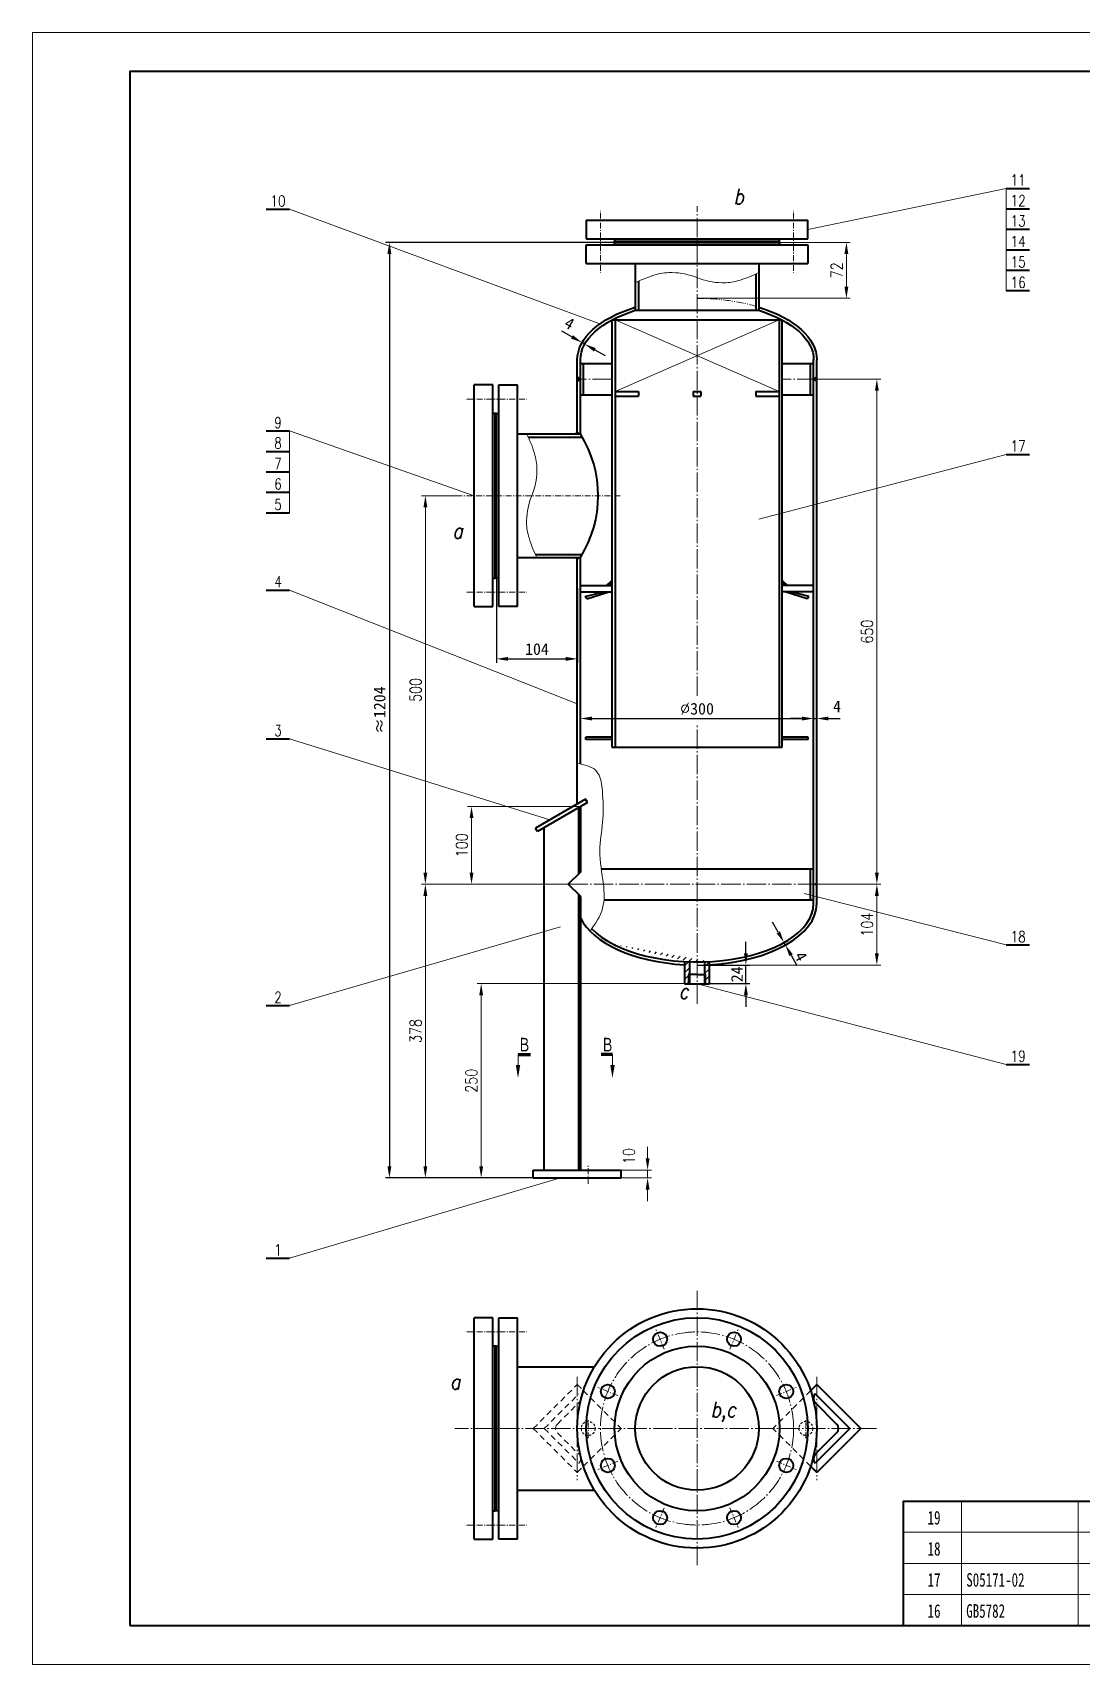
# Model space of a CAD drawing. Extents: x 588 to 14537, y -5563 to 121.
# Drawn here: x 9790 to 11139, y -5563 to -3463 of the extents above; entities that cross this region are included whole.
import ezdxf
from ezdxf.enums import TextEntityAlignment as Align

# ---------------------------------------------------------------- set-up
doc = ezdxf.new("R2010")
doc.units = 0
doc.header["$LTSCALE"] = 10
doc.header["$PDMODE"] = 1
for name, pattern in [('JXX-S', [1.7, 0.9, -0.2, 0.1, -0.2, 0.1, -0.2]), ('XX-L', [1.25, 0.75, -0.5]), ('XX-S', [0.5, 0.3, -0.2]), ('ZXX-L', [3.28, 2.5, -0.3, 0.18, -0.3]), ('ZXX-S', [1.27, 0.75, -0.2, 0.12, -0.2])]:
    doc.linetypes.add(name, pattern=pattern)
doc.layers.get('Defpoints').update_dxf_attribs({"linetype": 'CONTINUOUS'})
doc.layers.add('5剖面线层', color=2, linetype='CONTINUOUS')
for name, color, linetype, lineweight in [('A 粗实线', 1, 'CONTINUOUS', 40), ('B 细实线', 7, 'CONTINUOUS', 18), ('C 文 字', 2, 'CONTINUOUS', 20), ('D 短中心线', 3, 'ZXX-S', 18), ('E 长中心线', 3, 'ZXX-L', 18), ('F 短虚线', 6, 'XX-S', 20), ('G 长虚线', 6, 'XX-L', 20), ('H 短双点线', 3, 'JXX-S', 18), ('J 标注尺寸', 2, 'CONTINUOUS', 18)]:
    doc.layers.add(name, color=color, linetype=linetype, lineweight=lineweight)
doc.styles.add('ITALICT', font='ITALICT.shx', dxfattribs={"width": 0.7})
doc.styles.add('ROMANC', font='romanc', dxfattribs={"width": 0.7, "height": 6})
doc.styles.get("Standard").update_dxf_attribs({"font": 'SIMFANG.TTF'})
doc.styles.add('TH_GBDIM', font='romans.shx', dxfattribs={"width": 0.8, "bigfont": 'gbcbig.shx'})
doc.styles.add('标题中文', font='SIMFANG.TTF', dxfattribs={"width": 0.7})
doc.dimstyles.new('通用标注4.0', dxfattribs={"dimscale": 5, "dimtxt": 3, "dimasz": 3, "dimexe": 1, "dimexo": 0, "dimgap": 1, "dimtad": 1, "dimdec": 0, "dimzin": 0, "dimdsep": 46, "dimtxsty": 'Standard', "dimcen": 0, "dimadec": 0, "dimazin": 0, "dimtfac": 0.375, "dimtdec": 0, "dimtmove": 2, "dimatfit": 3, "dimfxl": 0, "dimtzin": 0, "dimarcsym": 0})

# ---------------------------------------------------------------- blocks, each defined once
blk = doc.blocks.new('*D86')
at = {"layer": 'C 文 字', "color": 0, "lineweight": -2}
for p, q in [((10494.5, -4340.1), (10494.5, -4350.7)), ((10509.5, -4345.7), (10779.5, -4345.7)), ((10794.5, -4340.1), (10794.5, -4350.7))]:
    blk.add_line(p, q, dxfattribs=at)
at = {"layer": 'C 文 字', "color": 0}
for points in [[(10509.5, -4343.2), (10509.5, -4348.2), (10494.5, -4345.7)], [(10779.5, -4343.2), (10779.5, -4348.2), (10794.5, -4345.7)]]:
    blk.add_solid(points, dxfattribs=at)
at = {"layer": 'Defpoints', "color": 0}
for p in [(10494.5, -4340.1), (10794.5, -4340.1), (10794.5, -4345.7)]:
    blk.add_point(p, dxfattribs=at)
at = {"layer": 'C 文 字', "color": 0, "insert": (10644.5, -4333.2), "char_height": 15, "attachment_point": 5}
blk.add_mtext('{\\Ftxt.shx;%%c}300', dxfattribs=at)
blk = doc.blocks.new('*D85')
at = {"layer": 'C 文 字', "color": 0}
for p, q in [((10628.5, -4686.9), (10361.8, -4686.9)), ((10366.8, -4701.9), (10366.8, -4921.9)), ((10433.8, -4936.9), (10361.8, -4936.9))]:
    blk.add_line(p, q, dxfattribs=at)
for points in [[(10364.3, -4701.9), (10369.3, -4701.9), (10366.8, -4686.9)], [(10364.3, -4921.9), (10369.3, -4921.9), (10366.8, -4936.9)]]:
    blk.add_solid(points, dxfattribs=at)
at = {"layer": 'Defpoints', "color": 0}
for p in [(10628.5, -4686.9), (10366.8, -4936.9), (10433.8, -4936.9)]:
    blk.add_point(p, dxfattribs=at)
at = {"layer": 'C 文 字', "color": 0, "insert": (10354.3, -4811.9), "char_height": 15, "attachment_point": 5, "rotation": 90, "style": 'TH_GBDIM'}
blk.add_mtext('250', dxfattribs=at)
blk = doc.blocks.new('*D87')
at = {"layer": 'C 文 字', "color": 0, "lineweight": -2}
for p, q in [((10538.5, -3732.9), (10243.7, -3732.9)), ((10248.7, -3747.9), (10248.7, -4921.9)), ((10433.8, -4936.9), (10243.7, -4936.9))]:
    blk.add_line(p, q, dxfattribs=at)
at = {"layer": 'C 文 字', "color": 0}
for points in [[(10246.2, -3747.9), (10251.2, -3747.9), (10248.7, -3732.9)], [(10246.2, -4921.9), (10251.2, -4921.9), (10248.7, -4936.9)]]:
    blk.add_solid(points, dxfattribs=at)
at = {"layer": 'Defpoints', "color": 0}
for p in [(10538.5, -3732.9), (10248.7, -4936.9), (10433.8, -4936.9)]:
    blk.add_point(p, dxfattribs=at)
at = {"layer": 'C 文 字', "color": 0, "insert": (10236.2, -4334.9), "char_height": 15, "attachment_point": 5, "rotation": 90}
blk.add_mtext('≈1204', dxfattribs=at)
blk = doc.blocks.new('*D88')
at = {"layer": 'C 文 字', "color": 0}
for p, q in [((10333.1, -4558.9), (10290, -4558.9)), ((10295, -4573.9), (10295, -4921.9)), ((10317.7, -4936.9), (10290, -4936.9))]:
    blk.add_line(p, q, dxfattribs=at)
for points in [[(10292.5, -4573.9), (10297.5, -4573.9), (10295, -4558.9)], [(10292.5, -4921.9), (10297.5, -4921.9), (10295, -4936.9)]]:
    blk.add_solid(points, dxfattribs=at)
at = {"layer": 'Defpoints', "color": 0}
for p in [(10333.1, -4558.9), (10295, -4936.9), (10317.7, -4936.9)]:
    blk.add_point(p, dxfattribs=at)
at = {"layer": 'C 文 字', "color": 0, "insert": (10282.5, -4747.9), "char_height": 15, "attachment_point": 5, "rotation": 90, "style": 'TH_GBDIM'}
blk.add_mtext('378', dxfattribs=at)
blk = doc.blocks.new('*D89')
at = {"layer": 'C 文 字', "color": 0}
for p, q in [((10494.8, -4458.9), (10349.4, -4458.9)), ((10354.4, -4473.9), (10354.4, -4543.9)), ((10478.8, -4558.9), (10349.4, -4558.9))]:
    blk.add_line(p, q, dxfattribs=at)
for points in [[(10351.9, -4473.9), (10356.9, -4473.9), (10354.4, -4458.9)], [(10351.9, -4543.9), (10356.9, -4543.9), (10354.4, -4558.9)]]:
    blk.add_solid(points, dxfattribs=at)
at = {"layer": 'Defpoints', "color": 0}
for p in [(10494.8, -4458.9), (10354.4, -4558.9), (10478.8, -4558.9)]:
    blk.add_point(p, dxfattribs=at)
at = {"layer": 'C 文 字', "color": 0, "insert": (10341.9, -4508.9), "char_height": 15, "attachment_point": 5, "rotation": 90, "style": 'TH_GBDIM'}
blk.add_mtext('100', dxfattribs=at)
blk = doc.blocks.new('*D90')
at = {"layer": 'C 文 字', "color": 0, "lineweight": -2}
for p, q in [((10386.5, -4163.5), (10386.5, -4273.9)), ((10490.5, -4178), (10490.5, -4273.9)), ((10401.5, -4268.9), (10475.5, -4268.9))]:
    blk.add_line(p, q, dxfattribs=at)
at = {"layer": 'C 文 字', "color": 0}
for points in [[(10401.5, -4266.4), (10401.5, -4271.4), (10386.5, -4268.9)], [(10475.5, -4266.4), (10475.5, -4271.4), (10490.5, -4268.9)]]:
    blk.add_solid(points, dxfattribs=at)
at = {"layer": 'Defpoints', "color": 0}
for p in [(10386.5, -4163.5), (10490.5, -4178), (10490.5, -4268.9)]:
    blk.add_point(p, dxfattribs=at)
at = {"layer": 'C 文 字', "color": 0, "insert": (10438.5, -4256.4), "char_height": 15, "attachment_point": 5}
blk.add_mtext('104', dxfattribs=at)
blk = doc.blocks.new('*D91')
at = {"layer": 'C 文 字', "color": 0, "lineweight": -2}
for p, q in [((10483.6, -3854.5), (10470.5, -3847.1)), ((10496.6, -3861.9), (10499.1, -3857.5)), ((10500, -3863.8), (10496.6, -3861.9)), ((10500, -3863.8), (10502.5, -3859.4)), ((10513, -3871.2), (10526.1, -3878.6))]:
    blk.add_line(p, q, dxfattribs=at)
at = {"layer": 'C 文 字', "color": 0}
for points in [[(10484.8, -3852.3), (10482.3, -3856.6), (10496.6, -3861.9)], [(10514.3, -3869), (10511.8, -3873.4), (10500, -3863.8)]]:
    blk.add_solid(points, dxfattribs=at)
at = {"layer": 'Defpoints', "color": 0}
for p in [(10496.6, -3861.9), (10496.6, -3861.9), (10500, -3863.8)]:
    blk.add_point(p, dxfattribs=at)
at = {"layer": 'C 文 字', "color": 0, "insert": (10480.3, -3837.2), "char_height": 15, "attachment_point": 5, "rotation": 330.4344}
blk.add_mtext('4', dxfattribs=at)
blk = doc.blocks.new('*D94')
at = {"layer": 'C 文 字', "color": 0}
for p, q in [((10580.9, -4911.9), (10580.9, -4896.9)), ((10546.9, -4926.9), (10585.9, -4926.9)), ((10580.9, -4936.9), (10580.9, -4926.9)), ((10546.9, -4936.9), (10585.9, -4936.9)), ((10580.9, -4951.9), (10580.9, -4966.9))]:
    blk.add_line(p, q, dxfattribs=at)
for points in [[(10578.4, -4911.9), (10583.4, -4911.9), (10580.9, -4926.9)], [(10578.4, -4951.9), (10583.4, -4951.9), (10580.9, -4936.9)]]:
    blk.add_solid(points, dxfattribs=at)
at = {"layer": 'Defpoints', "color": 0}
for p in [(10546.9, -4926.9), (10580.9, -4926.9), (10546.9, -4936.9)]:
    blk.add_point(p, dxfattribs=at)
at = {"layer": 'C 文 字', "color": 0, "insert": (10556.8, -4908.8), "char_height": 15, "attachment_point": 5, "rotation": 90, "style": 'TH_GBDIM'}
blk.add_mtext('10', dxfattribs=at)
blk = doc.blocks.new('*D99')
at = {"layer": 'C 文 字', "color": 0}
for p, q in [((10794.5, -4558.9), (10880.8, -4558.9)), ((10875.8, -4573.9), (10875.8, -4647.9)), ((10688.2, -4662.9), (10880.8, -4662.9))]:
    blk.add_line(p, q, dxfattribs=at)
for points in [[(10873.3, -4573.9), (10878.3, -4573.9), (10875.8, -4558.9)], [(10873.3, -4647.9), (10878.3, -4647.9), (10875.8, -4662.9)]]:
    blk.add_solid(points, dxfattribs=at)
at = {"layer": 'Defpoints', "color": 0}
for p in [(10794.5, -4558.9), (10688.2, -4662.9), (10875.8, -4662.9)]:
    blk.add_point(p, dxfattribs=at)
at = {"layer": 'C 文 字', "color": 0, "insert": (10863.3, -4610.9), "char_height": 15, "attachment_point": 5, "rotation": 90, "style": 'TH_GBDIM'}
blk.add_mtext('104', dxfattribs=at)
blk = doc.blocks.new('*D101')
at = {"layer": 'C 文 字', "color": 0, "lineweight": -2}
for p, q in [((10707.3, -4647.9), (10707.3, -4632.9)), ((10644.5, -4662.9), (10712.3, -4662.9)), ((10707.3, -4686.9), (10707.3, -4662.9)), ((10644.5, -4686.9), (10712.3, -4686.9)), ((10707.3, -4701.9), (10707.3, -4716.9))]:
    blk.add_line(p, q, dxfattribs=at)
at = {"layer": 'C 文 字', "color": 0}
for points in [[(10704.8, -4647.9), (10709.8, -4647.9), (10707.3, -4662.9)], [(10704.8, -4701.9), (10709.8, -4701.9), (10707.3, -4686.9)]]:
    blk.add_solid(points, dxfattribs=at)
at = {"layer": 'Defpoints', "color": 0}
for p in [(10644.5, -4662.9), (10707.3, -4662.9), (10644.5, -4686.9)]:
    blk.add_point(p, dxfattribs=at)
at = {"layer": 'C 文 字', "color": 0, "insert": (10695.8, -4674.9), "char_height": 15, "attachment_point": 5, "rotation": 90}
blk.add_mtext('24', dxfattribs=at)
blk = doc.blocks.new('*D100')
at = {"layer": 'C 文 字', "color": 0, "lineweight": -2}
for p, q in [((10749, -4620.8), (10741.7, -4607.7)), ((10756.3, -4633.9), (10752, -4636.3)), ((10758.2, -4637.2), (10753.8, -4639.7)), ((10758.2, -4637.2), (10756.3, -4633.9)), ((10765.5, -4650.3), (10772.8, -4663.4))]:
    blk.add_line(p, q, dxfattribs=at)
at = {"layer": 'C 文 字', "color": 0}
for points in [[(10751.2, -4619.6), (10746.8, -4622), (10756.3, -4633.9)], [(10767.7, -4649.1), (10763.3, -4651.5), (10758.2, -4637.2)]]:
    blk.add_solid(points, dxfattribs=at)
at = {"layer": 'Defpoints', "color": 0}
for p in [(10756.3, -4633.9), (10756.3, -4633.9), (10758.2, -4637.2)]:
    blk.add_point(p, dxfattribs=at)
at = {"layer": 'C 文 字', "color": 0, "insert": (10778.1, -4651.8), "char_height": 15, "attachment_point": 5, "rotation": 299.2279}
blk.add_mtext('4', dxfattribs=at)
blk = doc.blocks.new('*D102')
at = {"layer": 'C 文 字', "color": 0, "lineweight": -2}
for p, q in [((10779.5, -4345.7), (10764.5, -4345.7)), ((10794.5, -4340.1), (10794.5, -4350.7)), ((10794.5, -4345.7), (10798.5, -4345.7)), ((10798.5, -4340.8), (10798.5, -4350.7)), ((10813.5, -4345.7), (10828.5, -4345.7))]:
    blk.add_line(p, q, dxfattribs=at)
at = {"layer": 'C 文 字', "color": 0}
for points in [[(10779.5, -4343.2), (10779.5, -4348.2), (10794.5, -4345.7)], [(10813.5, -4343.2), (10813.5, -4348.2), (10798.5, -4345.7)]]:
    blk.add_solid(points, dxfattribs=at)
at = {"layer": 'Defpoints', "color": 0}
for p in [(10794.5, -4340.1), (10798.5, -4340.8), (10798.5, -4345.7)]:
    blk.add_point(p, dxfattribs=at)
at = {"layer": 'C 文 字', "color": 0, "insert": (10824.6, -4330.1), "char_height": 15, "attachment_point": 5}
blk.add_mtext('4', dxfattribs=at)
blk = doc.blocks.new('*D106')
at = {"layer": 'C 文 字', "color": 0}
for p, q in [((10746, -3732.9), (10841.6, -3732.9)), ((10836.6, -3789.9), (10836.6, -3747.9)), ((10644.5, -3804.9), (10841.6, -3804.9))]:
    blk.add_line(p, q, dxfattribs=at)
for points in [[(10834.1, -3747.9), (10839.1, -3747.9), (10836.6, -3732.9)], [(10834.1, -3789.9), (10839.1, -3789.9), (10836.6, -3804.9)]]:
    blk.add_solid(points, dxfattribs=at)
at = {"layer": 'Defpoints', "color": 0}
for p in [(10746, -3732.9), (10836.6, -3732.9), (10644.5, -3804.9)]:
    blk.add_point(p, dxfattribs=at)
at = {"layer": 'C 文 字', "color": 0, "insert": (10824.1, -3768.9), "char_height": 15, "attachment_point": 5, "rotation": 90, "style": 'TH_GBDIM'}
blk.add_mtext('72', dxfattribs=at)
blk = doc.blocks.new('*D107')
at = {"layer": 'C 文 字', "color": 0}
for p, q in [((10794.5, -3908.9), (10880.8, -3908.9)), ((10875.8, -4543.9), (10875.8, -3923.9)), ((10821.7, -4558.9), (10880.8, -4558.9))]:
    blk.add_line(p, q, dxfattribs=at)
for points in [[(10873.3, -3923.9), (10878.3, -3923.9), (10875.8, -3908.9)], [(10873.3, -4543.9), (10878.3, -4543.9), (10875.8, -4558.9)]]:
    blk.add_solid(points, dxfattribs=at)
at = {"layer": 'Defpoints', "color": 0}
for p in [(10794.5, -3908.9), (10875.8, -3908.9), (10821.7, -4558.9)]:
    blk.add_point(p, dxfattribs=at)
at = {"layer": 'C 文 字', "color": 0, "insert": (10863.3, -4233.9), "char_height": 15, "attachment_point": 5, "rotation": 90, "style": 'TH_GBDIM'}
blk.add_mtext('650', dxfattribs=at)
blk = doc.blocks.new('*D108')
at = {"layer": 'C 文 字', "color": 0}
for p, q in [((10335.4, -4058.9), (10290, -4058.9)), ((10295, -4543.9), (10295, -4073.9)), ((10426.4, -4558.9), (10290, -4558.9))]:
    blk.add_line(p, q, dxfattribs=at)
for points in [[(10292.5, -4073.9), (10297.5, -4073.9), (10295, -4058.9)], [(10292.5, -4543.9), (10297.5, -4543.9), (10295, -4558.9)]]:
    blk.add_solid(points, dxfattribs=at)
at = {"layer": 'Defpoints', "color": 0}
for p in [(10295, -4058.9), (10335.4, -4058.9), (10426.4, -4558.9)]:
    blk.add_point(p, dxfattribs=at)
at = {"layer": 'C 文 字', "color": 0, "insert": (10282.5, -4308.9), "char_height": 15, "attachment_point": 5, "rotation": 90, "style": 'TH_GBDIM'}
blk.add_mtext('500', dxfattribs=at)

msp = doc.modelspace()

# ---------------------------------------------------------------- hatches: boundary and pattern name
at = {"layer": '5剖面线层'}
h = msp.add_hatch(dxfattribs=at)
h.set_pattern_fill('ANSI37', color=256, scale=0.25, style=0)
h.set_pattern_definition([(135, (17901.6481, -2610.88394), (0.56126601, 0.56126601), []), (45, (17901.6481, -2610.88394), (0.56126601, -0.56126601), [])])
h.paths.add_polyline_path([(10534.98, -4167.79), (10534.98, -4174.67), (10527.61, -4174.67)])
h = msp.add_hatch(dxfattribs=at)
h.set_pattern_fill('ANSI37', color=256, scale=0.25, style=0)
h.set_pattern_definition([(45, (3387.3185, -2610.88394), (-0.56126601, 0.56126601), []), (135, (3387.3185, -2610.88394), (-0.56126601, -0.56126601), [])])
h.paths.add_polyline_path([(10753.98, -4167.79), (10753.98, -4174.67), (10761.36, -4174.67)])
h = msp.add_hatch(dxfattribs=at)
h.set_pattern_fill('ANSI31', color=256, scale=2, style=0)
h.set_pattern_definition([(45, (3357.3185, -2424.855), (-4.490128, 4.490128), [])])
edge = h.paths.add_edge_path(flags=16)
edge.add_ellipse((10644.48, -4583.93), major_axis=(150, 0), ratio=0.5, start_angle=263.8768, end_angle=266.3091, ccw=False)
edge.add_ellipse((10644.48, -4583.93), major_axis=(150, 0), ratio=0.5, start_angle=205.46562, end_angle=263.8768)
edge.add_line((10628.48, -4658.5), (10628.48, -4686.93))
edge.add_line((10628.48, -4686.93), (10633.21, -4686.93))
edge.add_line((10633.21, -4686.93), (10633.21, -4674.95))
edge.add_line((10633.21, -4674.95), (10634.83, -4674.95))
edge.add_line((10634.83, -4674.95), (10634.83, -4658.77))
edge = h.paths.add_edge_path()
edge.add_ellipse((10644.48, -4583.93), major_axis=(150, 0), ratio=0.5, start_angle=273.6909, end_angle=276.1232, ccw=False)
edge.add_ellipse((10644.48, -4583.93), major_axis=(150, 0), ratio=0.5, start_angle=205.46562, end_angle=273.6909)
edge.add_line((10654.14, -4658.77), (10654.14, -4674.95))
edge.add_line((10654.14, -4674.95), (10655.75, -4674.95))
edge.add_line((10655.75, -4674.95), (10655.75, -4686.93))
edge.add_line((10655.75, -4686.93), (10660.48, -4686.93))
edge.add_line((10660.48, -4686.93), (10660.48, -4658.5))
at = {"layer": 'C 文 字'}
for points in [[(10490.48, -3908.93), (10490.48, -3912.93), (10494.48, -3908.93), (10490.48, -3904.93)], [(10794.48, -3908.93), (10798.48, -3904.93), (10798.48, -3908.93), (10798.48, -3912.93)]]:
    msp.add_hatch(color=256, dxfattribs=at).paths.add_polyline_path(points)

# ---------------------------------------------------------------- linework, layer by layer
at = {"layer": 'A 粗实线'}
for p, q in [((11042.22, -3663.35), (11072.31, -3663.35)), ((10090.05, -3690.22), (10120.13, -3690.22)), ((11042.22, -3689.68), (11072.31, -3689.68)), ((10501.98, -3704.43), (10786.98, -3704.43)), ((10501.98, -3704.43), (10501.98, -3728.43)), ((10786.98, -3728.43), (10786.98, -3704.43)), ((11042.22, -3716.02), (11072.31, -3716.02)), ((10501.98, -3728.43), (10786.98, -3728.43)), ((10501.98, -3735.93), (10786.98, -3735.93)), ((10501.98, -3759.93), (10501.98, -3735.93)), ((10538.48, -3728.43), (10538.48, -3731.43)), ((10538.48, -3731.43), (10750.48, -3731.43)), ((10538.48, -3732.93), (10538.48, -3731.43)), ((10538.48, -3732.93), (10750.48, -3732.93)), ((10538.48, -3735.93), (10538.48, -3732.93)), ((10564.98, -3732.93), (10723.98, -3732.93)), ((10750.48, -3731.43), (10750.48, -3728.43)), ((10750.48, -3732.93), (10750.48, -3731.43)), ((10750.48, -3732.93), (10750.48, -3735.93)), ((10786.98, -3735.93), (10786.98, -3759.93)), ((11042.22, -3742.35), (11072.31, -3742.35)), ((10501.98, -3759.93), (10786.98, -3759.93)), ((10564.98, -3759.93), (10564.98, -3820.33)), ((10719.98, -3773.67), (10719.98, -3820.33)), ((10723.98, -3759.93), (10723.98, -3820.33)), ((11042.22, -3768.68), (11072.31, -3768.68)), ((10568.98, -3782.94), (10568.98, -3820.33)), ((11042.22, -3795.02), (11072.31, -3795.02)), ((10564.98, -3820.33), (10723.98, -3820.33)), ((10534.98, -3832.67), (10534.98, -4382.67)), ((10534.98, -3832.67), (10753.98, -3832.67)), ((10538.98, -3832.67), (10538.98, -4382.67)), ((10749.98, -3832.67), (10749.98, -4382.67)), ((10753.98, -4382.67), (10753.98, -3832.67)), ((10490.48, -3908.93), (10490.48, -3883.93)), ((10494.48, -3908.93), (10494.48, -3883.93)), ((10794.48, -4583.93), (10794.48, -3883.93)), ((10794.48, -3908.93), (10794.48, -3883.93)), ((10798.48, -3908.93), (10798.48, -3883.93)), ((10494.48, -3888.93), (10534.98, -3888.93)), ((10498.48, -3928.93), (10498.48, -3888.93)), ((10753.98, -3888.93), (10794.48, -3888.93)), ((10790.48, -3928.93), (10790.48, -3888.93)), ((10357.98, -4201.43), (10357.98, -3916.43)), ((10381.98, -3916.43), (10357.98, -3916.43)), ((10381.98, -4201.43), (10381.98, -3916.43)), ((10389.48, -4201.43), (10389.48, -3916.43)), ((10389.48, -3916.43), (10413.48, -3916.43)), ((10413.48, -4201.43), (10413.48, -3916.43)), ((10490.48, -3979.43), (10490.48, -3908.93)), ((10494.48, -3979.43), (10494.48, -3908.93)), ((10538.98, -3924.67), (10568.98, -3924.67)), ((10568.98, -3924.67), (10568.98, -3930.67)), ((10639.48, -3924.67), (10639.48, -3930.67)), ((10639.48, -3924.67), (10649.48, -3924.67)), ((10649.48, -3924.67), (10649.48, -3930.67)), ((10719.98, -3924.67), (10719.98, -3930.67)), ((10719.98, -3924.67), (10749.98, -3924.67)), ((10798.48, -4583.93), (10798.48, -3908.93)), ((10494.48, -3928.93), (10534.98, -3928.93)), ((10538.98, -3930.67), (10568.98, -3930.67)), ((10639.48, -3930.67), (10649.48, -3930.67)), ((10719.98, -3930.67), (10749.98, -3930.67)), ((10753.98, -3928.93), (10794.48, -3928.93)), ((10384.98, -3952.93), (10381.98, -3952.93)), ((10384.98, -4164.93), (10384.98, -3952.93)), ((10386.48, -3952.93), (10384.98, -3952.93)), ((10386.48, -4164.93), (10386.48, -3952.93)), ((10386.48, -3952.93), (10389.48, -3952.93)), ((10090.05, -3975.49), (10120.13, -3975.49)), ((10386.48, -4138.43), (10386.48, -3979.43)), ((10413.48, -3979.43), (10494.48, -3979.43)), ((10427.22, -3983.43), (10496.9, -3983.43)), ((10090.05, -4001.82), (10120.13, -4001.82)), ((11042.22, -4005.73), (11072.31, -4005.73)), ((10090.05, -4028.16), (10120.13, -4028.16)), ((10090.05, -4054.49), (10120.13, -4054.49)), ((10090.05, -4080.83), (10120.13, -4080.83)), ((10436.5, -4134.43), (10496.9, -4134.43)), ((10413.48, -4138.43), (10494.48, -4138.43)), ((10490.48, -4455.65), (10490.48, -4138.43)), ((10494.48, -4404.04), (10494.48, -4138.43)), ((10381.98, -4164.93), (10384.98, -4164.93)), ((10386.48, -4164.93), (10384.98, -4164.93)), ((10389.48, -4164.93), (10386.48, -4164.93)), ((10494.48, -4174.67), (10534.98, -4174.67)), ((10794.48, -4174.67), (10753.98, -4174.67)), ((10090.05, -4180.3), (10120.13, -4180.3)), ((10494.48, -4182.67), (10534.98, -4182.67)), ((10500.73, -4188.57), (10523.99, -4182.67)), ((10502.88, -4191.84), (10500.73, -4188.57)), ((10502.88, -4191.84), (10531.13, -4182.67)), ((10794.48, -4182.67), (10753.98, -4182.67)), ((10786.09, -4191.84), (10757.84, -4182.67)), ((10788.23, -4188.57), (10764.98, -4182.67)), ((10786.09, -4191.84), (10788.23, -4188.57)), ((10357.98, -4201.43), (10381.98, -4201.43)), ((10413.48, -4201.43), (10389.48, -4201.43)), ((10090.05, -4371.81), (10120.13, -4371.81)), ((10534.98, -4369.67), (10501.48, -4369.67)), ((10501.48, -4372.67), (10501.48, -4369.67)), ((10534.98, -4372.67), (10501.48, -4372.67)), ((10534.98, -4382.67), (10753.98, -4382.67)), ((10787.48, -4369.67), (10753.98, -4369.67)), ((10787.48, -4372.67), (10753.98, -4372.67)), ((10787.48, -4372.67), (10787.48, -4369.67)), ((10500.97, -4449.6), (10436.75, -4486.67)), ((10503.47, -4453.93), (10500.97, -4449.6)), ((10503.47, -4453.93), (10439.25, -4491)), ((10492.46, -4545.27), (10492.46, -4460.28)), ((10494.81, -4542.93), (10494.81, -4458.93)), ((10439.25, -4491), (10436.75, -4486.67)), ((10447.91, -4926.93), (10447.91, -4486)), ((10494.81, -4542.93), (10478.81, -4558.93)), ((10521.19, -4538.93), (10794.48, -4538.93)), ((10790.48, -4578.93), (10790.48, -4538.93)), ((10494.81, -4574.93), (10478.81, -4558.93)), ((10492.46, -4926.93), (10492.46, -4572.59)), ((10494.81, -4926.93), (10494.81, -4574.93)), ((10524.78, -4578.93), (10794.48, -4578.93)), ((11042.22, -4636.98), (11072.31, -4636.98)), ((10628.48, -4658.5), (10628.48, -4686.93)), ((10634.83, -4658.5), (10634.83, -4686.93)), ((10654.14, -4658.5), (10654.14, -4686.93)), ((10660.48, -4686.93), (10660.48, -4658.5)), ((10644.48, -4674.95), (10633.21, -4674.95)), ((10644.48, -4674.95), (10655.75, -4674.95)), ((10628.48, -4686.93), (10660.48, -4686.93)), ((10090.05, -4714.91), (10120.13, -4714.91)), ((11042.22, -4790.89), (11072.31, -4790.89)), ((10433.77, -4926.93), (10546.91, -4926.93)), ((10433.77, -4936.93), (10433.77, -4926.93)), ((10546.91, -4936.93), (10546.91, -4926.93)), ((10433.77, -4936.93), (10546.91, -4936.93)), ((10090.05, -5040.11), (10120.13, -5040.11)), ((10357.98, -5401.87), (10357.98, -5116.87)), ((10381.98, -5116.87), (10357.98, -5116.87)), ((10381.98, -5401.87), (10381.98, -5116.87)), ((10389.48, -5401.87), (10389.48, -5116.87)), ((10389.48, -5116.87), (10413.48, -5116.87)), ((10413.48, -5401.87), (10413.48, -5116.87)), ((10384.98, -5153.37), (10381.98, -5153.37)), ((10384.98, -5365.37), (10384.98, -5153.37)), ((10386.48, -5153.37), (10384.98, -5153.37)), ((10386.48, -5365.37), (10386.48, -5153.37)), ((10386.48, -5153.37), (10389.48, -5153.37)), ((10386.48, -5338.87), (10386.48, -5179.87)), ((10413.48, -5179.87), (10512.59, -5179.87)), ((10798.63, -5202.81), (10790.62, -5210.81)), ((10855.19, -5259.37), (10798.63, -5202.81)), ((10841.05, -5259.37), (10796.5, -5214.83)), ((10824.08, -5253.72), (10796.5, -5226.14)), ((10841.05, -5259.37), (10796.5, -5303.92)), ((10824.08, -5265.03), (10796.5, -5292.61)), ((10855.19, -5259.37), (10798.63, -5315.94)), ((10798.48, -5315.8), (10790.62, -5307.94)), ((10798.63, -5315.94), (10790.62, -5307.94)), ((10413.48, -5338.87), (10512.59, -5338.87)), ((10909.79, -5352.96), (10909.79, -5512.96)), ((10909.79, -5352.96), (11809.79, -5352.96)), ((10381.98, -5365.37), (10384.98, -5365.37)), ((10386.48, -5365.37), (10384.98, -5365.37)), ((10389.48, -5365.37), (10386.48, -5365.37)), ((10357.98, -5401.87), (10381.98, -5401.87)), ((10413.48, -5401.87), (10389.48, -5401.87))]:
    msp.add_line(p, q, dxfattribs=at)
at = {"layer": 'A 粗实线', "lineweight": 80}
for p, q in [((10414.18, -4777.9), (10430.41, -4777.9)), ((10535.72, -4777.9), (10521.11, -4777.9))]:
    msp.add_line(p, q, dxfattribs=at)
at = {"layer": 'A 粗实线', "color": 5}
msp.add_lwpolyline([(9914.79, -5512.96), (12709.79, -5512.96), (12709.79, -3512.96), (9914.79, -3512.96)], close=True, dxfattribs=at)
at = {"layer": 'A 粗实线'}
for centre, radius in [((10644.48, -5259.37), 154), ((10644.48, -5259.37), 142.5), ((10596.93, -5144.58), 9), ((10692.03, -5144.58), 9), ((10644.48, -5259.37), 106), ((10644.48, -5259.37), 79.5), ((10529.69, -5211.83), 9), ((10759.28, -5211.83), 9), ((10529.69, -5306.92), 9), ((10759.28, -5306.92), 9), ((10596.93, -5374.17), 9), ((10692.03, -5374.17), 9)]:
    msp.add_circle(centre, radius, dxfattribs=at)
for centre, radius, start, end in [((10367.28, -4058.93), 150, 327.99455, 32.00545), ((10802.16, -5220.48), 8, 135, 225), ((10818.42, -5259.37), 8, 315, 45), ((10802.16, -5298.26), 8, 135, 225)]:
    msp.add_arc(centre, radius, start, end, dxfattribs=at)
at = {"layer": 'A 粗实线', "extrusion": (0, 0, -1)}
for major_axis, ratio, start_param, end_param in [((154, 0), 0.512987, 3.1415927, 4.1699414), ((150, 0), 0.5, 3.1415927, 4.1537884), ((-154, 0), 0.512987, 2.1132439, 3.1415927), ((-150, 0), 0.5, 2.1293969, 3.1415927)]:
    msp.add_ellipse((10644.48, -3883.93), major_axis=major_axis, ratio=ratio, start_param=start_param, end_param=end_param, dxfattribs=at)
at = {"layer": 'A 粗实线'}
for major_axis, ratio, start_param, end_param in [((150, 0), 0.5, 3.5860516, 6.2831853), ((154, 0), 0.512987, 4.8164729, 6.2831853), ((154, 0), 0.512987, 3.3790658, 4.608305)]:
    msp.add_ellipse((10644.48, -4583.93), major_axis=major_axis, ratio=ratio, start_param=start_param, end_param=end_param, dxfattribs=at)
for points in [[(10494.48, -3979.43), (10490.48, -3975.43), (10486.48, -3979.43)], [(10494.48, -4138.43), (10490.48, -4142.43), (10486.48, -4138.43)], [(10794.48, -4558.93), (10798.48, -4561.73), (10798.48, -4556.13)]]:
    msp.add_solid(points, dxfattribs=at)
at = {"layer": 'B 细实线'}
for p, q in [((11042.22, -3689.68), (11042.22, -3663.35)), ((11042.22, -3716.02), (11042.22, -3689.68)), ((11042.22, -3742.35), (11042.22, -3716.02)), ((11042.22, -3768.68), (11042.22, -3742.35)), ((11042.22, -3795.02), (11042.22, -3768.68)), ((10749.98, -3924.67), (10538.98, -3832.67)), ((10538.98, -3924.67), (10749.98, -3832.67)), ((10120.13, -4001.82), (10120.13, -3975.49)), ((10120.13, -4028.16), (10120.13, -4001.82)), ((10120.13, -4054.49), (10120.13, -4028.16)), ((10120.13, -4080.83), (10120.13, -4054.49)), ((10414.18, -4777.9), (10414.18, -4791.54)), ((10535.72, -4777.9), (10535.72, -4791.54)), ((10984.79, -5512.96), (10984.79, -5352.96)), ((11134.79, -5512.96), (11134.79, -5352.96)), ((10909.79, -5392.96), (11809.79, -5392.96)), ((10909.79, -5432.96), (11809.79, -5432.96)), ((10909.79, -5472.96), (11809.79, -5472.96))]:
    msp.add_line(p, q, dxfattribs=at)
msp.add_lwpolyline([(9789.79, -5562.96), (12759.79, -5562.96), (12759.79, -3462.96), (9789.79, -3462.96)], close=True, dxfattribs=at)
for points in [[(10564.98, -3784.93, -0.051394), (10592.47, -3774.15, -0.0747555), (10612.68, -3771.68, -0.0891729), (10644.48, -3778.3, 0.0891729), (10676.28, -3784.93, 0.0747555), (10696.49, -3782.46, 0.051394), (10723.98, -3771.68)], [(10438.48, -4138.43, -0.051394), (10427.71, -4110.94, -0.0747555), (10425.23, -4090.73, -0.0891729), (10431.86, -4058.93, 0.0891729), (10438.48, -4027.13, 0.0747555), (10436.01, -4006.92, 0.051394), (10425.23, -3979.43)]]:
    msp.add_lwpolyline(points, format="xyb", dxfattribs=at)
msp.add_spline([(10490.48, -4403.18), (10514.18, -4412.52), (10523.06, -4443.8), (10523.06, -4479.28), (10519.32, -4515.7), (10523.99, -4558.93), (10523.05, -4589.62), (10506.84, -4619.36)], degree=3, dxfattribs=at)
for points in [[(10411.34, -4791.54), (10417.01, -4791.54), (10414.18, -4808.55)], [(10532.89, -4791.54), (10538.56, -4791.54), (10535.72, -4808.55)]]:
    msp.add_solid(points, dxfattribs=at)
at = {"layer": 'C 文 字'}
for p, q in [((10786.98, -3716.43), (11042.22, -3663.35)), ((10519.41, -3837.84), (10120.13, -3690.22)), ((10494.48, -3908.93), (10490.48, -3904.93)), ((10794.48, -3908.93), (10798.48, -3904.93)), ((10494.48, -3908.93), (10490.48, -3912.93)), ((10794.48, -3908.93), (10798.48, -3912.93)), ((10357.98, -4058.93), (10120.13, -3975.49)), ((10723.98, -4089.06), (11042.22, -4005.73)), ((10534.98, -4167.79), (10527.61, -4174.67)), ((10753.98, -4167.79), (10761.36, -4174.67)), ((10490.48, -4326.85), (10120.13, -4180.3)), ((10455.15, -4476.05), (10120.13, -4371.81)), ((10782.24, -4570.75), (11042.22, -4636.98)), ((10468.63, -4613.85), (10120.13, -4714.91)), ((10633.21, -4674.95), (10633.21, -4686.93)), ((10655.75, -4674.95), (10655.75, -4686.93)), ((10644.48, -4686.93), (11042.22, -4790.89)), ((10468.63, -4936.93), (10120.13, -5040.11))]:
    msp.add_line(p, q, dxfattribs=at)
at = {"layer": 'D 短中心线'}
for p, q in [((10520.23, -3740.43), (10520.23, -3692.43)), ((10768.73, -3740.43), (10768.73, -3692.43)), ((10520.23, -3723.93), (10520.23, -3771.93)), ((10768.73, -3723.93), (10768.73, -3771.93)), ((10393.98, -3934.68), (10345.98, -3934.68)), ((10377.48, -3934.68), (10425.48, -3934.68)), ((10545.7, -4058.93), (10335.4, -4058.93)), ((10393.98, -4183.18), (10345.98, -4183.18)), ((10377.48, -4183.18), (10425.48, -4183.18)), ((10504.48, -4944.72), (10504.48, -4919.6)), ((10393.98, -5135.12), (10345.98, -5135.12)), ((10377.48, -5135.12), (10425.48, -5135.12)), ((10602.22, -5157.35), (10591.65, -5131.82)), ((10686.74, -5157.35), (10697.32, -5131.82)), ((10542.46, -5217.11), (10516.93, -5206.54)), ((10746.51, -5217.11), (10772.04, -5206.54)), ((10504.48, -5271.93), (10504.48, -5246.81)), ((10784.48, -5271.93), (10784.48, -5246.81)), ((10542.46, -5301.64), (10516.93, -5312.21)), ((10746.51, -5301.64), (10772.04, -5312.21)), ((10602.22, -5361.4), (10591.65, -5386.93)), ((10686.74, -5361.4), (10697.32, -5386.93)), ((10393.98, -5383.62), (10345.98, -5383.62)), ((10377.48, -5383.62), (10425.48, -5383.62))]:
    msp.add_line(p, q, dxfattribs=at)
at = {"layer": 'E 长中心线'}
for p, q in [((10644.48, -4316.64), (10644.48, -3686.13)), ((10534.98, -3908.93), (10494.48, -3908.93)), ((10798.48, -3908.93), (10753.98, -3908.93)), ((10644.48, -4712.67), (10644.48, -4352.74)), ((10478.81, -4558.93), (10798.48, -4558.93)), ((10644.48, -5082.26), (10644.48, -5436.49)), ((10490.48, -5193.03), (10490.48, -5325.72)), ((10798.48, -5193.03), (10798.48, -5325.72)), ((10875.25, -5259.37), (10332.93, -5259.37))]:
    msp.add_line(p, q, dxfattribs=at)
msp.add_circle((10644.48, -5259.37), 124.25, dxfattribs=at)
at = {"layer": 'F 短虚线'}
for centre in [(10504.48, -5259.37), (10784.48, -5259.37)]:
    msp.add_circle(centre, 9, dxfattribs=at)
at = {"layer": 'G 长虚线'}
for p, q in [((10433.77, -5259.37), (10490.34, -5202.81)), ((10490.34, -5202.81), (10498.34, -5210.81)), ((10447.91, -5259.37), (10492.46, -5214.83)), ((10464.88, -5253.72), (10492.46, -5226.14)), ((10498.34, -5210.81), (10546.91, -5259.37)), ((10781.57, -5219.86), (10742.06, -5259.37)), ((10790.62, -5210.81), (10781.43, -5220)), ((10433.77, -5259.37), (10490.34, -5315.94)), ((10447.91, -5259.37), (10492.46, -5303.92)), ((10464.88, -5265.03), (10492.46, -5292.61)), ((10498.34, -5307.94), (10546.91, -5259.37)), ((10790.62, -5307.94), (10742.06, -5259.37)), ((10490.34, -5315.94), (10498.34, -5307.94))]:
    msp.add_line(p, q, dxfattribs=at)
for centre, start, end in [((10486.81, -5220.48), 315, 45), ((10470.54, -5259.37), 135, 225), ((10486.81, -5298.26), 315, 45)]:
    msp.add_arc(centre, 8, start, end, dxfattribs=at)
at = {"layer": 'H 短双点线', "extrusion": (0, 0, -1)}
msp.add_ellipse((10644.48, -3883.93), major_axis=(-154, 0), ratio=0.512987, start_param=1.5707963, end_param=2.0831841, dxfattribs=at)

# ---------------------------------------------------------------- texts
at = {"layer": 'C 文 字', "style": 'ROMANC', "width": 0.8}
for s, height, p in [('11', 14.113, (11057.6, -3652.76)), ('10', 14.113, (10105.42, -3679.63)), ('12', 14.113, (11057.6, -3679.09)), ('13', 14.113, (11057.6, -3705.42)), ('14', 14.113, (11057.6, -3731.76)), ('15', 14.113, (11057.6, -3758.09)), ('16', 14.113, (11057.6, -3784.43)), ('9', 14.11, (10105.42, -3964.9)), ('8', 14.11, (10105.42, -3991.23)), ('17', 14.113, (11057.6, -3995.13)), ('7', 14.11, (10105.42, -4017.57)), ('6', 14.11, (10105.42, -4043.9)), ('5', 14.11, (10105.42, -4070.24)), ('4', 14.11, (10105.42, -4169.71)), ('3', 14.11, (10105.42, -4361.22)), ('18', 14.113, (11057.6, -4626.39)), ('2', 14.11, (10105.42, -4704.32)), ('19', 14.113, (11057.6, -4780.3)), ('1', 14.11, (10105.42, -5029.52))]:
    msp.add_text(s, height=height, dxfattribs=at).set_placement(p, align=Align.MIDDLE)
at = {"layer": 'C 文 字', "style": 'ITALICT', "width": 0.8}
for s, p in [('b', (10691.56, -3683.88)), ('a', (10329.93, -4113.97)), ('c', (10621.09, -4706.5)), ('a', (10326.82, -5209.06)), ('b,c', (10662.26, -5244.91))]:
    msp.add_text(s, height=20, dxfattribs=at).set_placement(p)
at = {"layer": 'J 标注尺寸', "style": '标题中文', "width": 0.7}
for s, p in [('Ｂ', (10413.95, -4774.15)), ('Ｂ', (10520.88, -4774.15)), ('19', (10941.07, -5382.96)), ('18', (10941.07, -5422.96)), ('17', (10941.07, -5462.96)), ('S05171-02', (10990.8, -5462.96)), ('16', (10941.07, -5502.96)), ('GB5782', (10990.8, -5502.96))]:
    msp.add_text(s, height=17.5, dxfattribs=at).set_placement(p)

# ---------------------------------------------------------------- dimensions: what is measured, and where the dimension line sits
at = {"layer": 'C 文 字'}
dim = msp.add_linear_dim(base=(10248.73, -4936.93), p1=(10538.48, -3732.93), p2=(10433.77, -4936.93), angle=90, text='≈<>', dimstyle='通用标注4.0', dxfattribs=at)
dim.commit()
dim.dimension.update_dxf_attribs({"geometry": '*D87', "text_midpoint": (10236.23, -4334.93)})
for base, p1, p2, picture, middle in [((10836.56, -3732.93), (10644.48, -3804.93), (10745.99, -3732.93), '*D106', (10824.06, -3768.93)), ((10875.83, -3908.93), (10821.72, -4558.93), (10794.48, -3908.93), '*D107', (10863.33, -4233.93)), ((10295.04, -4058.93), (10426.38, -4558.93), (10335.4, -4058.93), '*D108', (10282.54, -4308.93)), ((10354.43, -4558.93), (10494.81, -4458.93), (10478.81, -4558.93), '*D89', (10341.93, -4508.93)), ((10295.04, -4936.93), (10333.14, -4558.93), (10317.71, -4936.93), '*D88', (10282.54, -4747.93)), ((10875.83, -4662.93), (10794.48, -4558.93), (10688.2, -4662.93), '*D99', (10863.33, -4610.93)), ((10366.79, -4936.93), (10628.48, -4686.93), (10433.77, -4936.93), '*D85', (10354.29, -4811.93))]:
    dim = msp.add_linear_dim(base=base, p1=p1, p2=p2, angle=90, dimstyle='通用标注4.0', override={"dimtxsty": 'TH_GBDIM', "dimlwd": 65535, "dimlwe": 65535}, dxfattribs=at)
    dim.commit()
    dim.dimension.update_dxf_attribs({"geometry": picture, "text_midpoint": middle})
for base, p1, p2, angle, picture, middle, dimtype in [((10496.62, -3861.86), (10500, -3863.77), (10496.62, -3861.86), 150.43443, '*D91', (10480.33, -3837.19), 161), ((10756.33, -4633.9), (10758.18, -4637.21), (10756.33, -4633.9), 119.22791, '*D100', (10778.05, -4651.83), 161), ((10707.31, -4662.93), (10644.48, -4686.93), (10644.48, -4662.93), 90, '*D101', (10695.84, -4674.93), 160)]:
    dim = msp.add_linear_dim(base=base, p1=p1, p2=p2, angle=angle, dimstyle='通用标注4.0', dxfattribs=at)
    dim.commit()
    dim.dimension.update_dxf_attribs({"geometry": picture, "text_midpoint": middle, "dimtype": dimtype})
for base, p1, p2, text, picture, middle in [((10490.48, -4268.91), (10386.48, -4163.54), (10490.48, -4178), '104', '*D90', (10438.48, -4256.41)), ((10794.48, -4345.66), (10494.48, -4340.15), (10794.48, -4340.15), '{\\Ftxt.shx;%%c}<>', '*D86', (10644.48, -4333.16))]:
    dim = msp.add_linear_dim(base=base, p1=p1, p2=p2, text=text, dimstyle='通用标注4.0', dxfattribs=at)
    dim.commit()
    dim.dimension.update_dxf_attribs({"geometry": picture, "text_midpoint": middle})
dim = msp.add_linear_dim(base=(10798.48, -4345.66), p1=(10794.48, -4340.15), p2=(10798.48, -4340.83), dimstyle='通用标注4.0', dxfattribs=at)
dim.commit()
dim.dimension.update_dxf_attribs({"geometry": '*D102', "text_midpoint": (10824.56, -4330.09), "dimtype": 160})
dim = msp.add_linear_dim(base=(10580.94, -4926.93), p1=(10546.91, -4936.93), p2=(10546.91, -4926.93), angle=90, dimstyle='通用标注4.0', override={"dimtxsty": 'TH_GBDIM', "dimlwd": 65535, "dimlwe": 65535}, dxfattribs=at)
dim.commit()
dim.dimension.update_dxf_attribs({"geometry": '*D94', "text_midpoint": (10556.78, -4908.81), "dimtype": 160})

doc.saveas('drawing.dxf')
